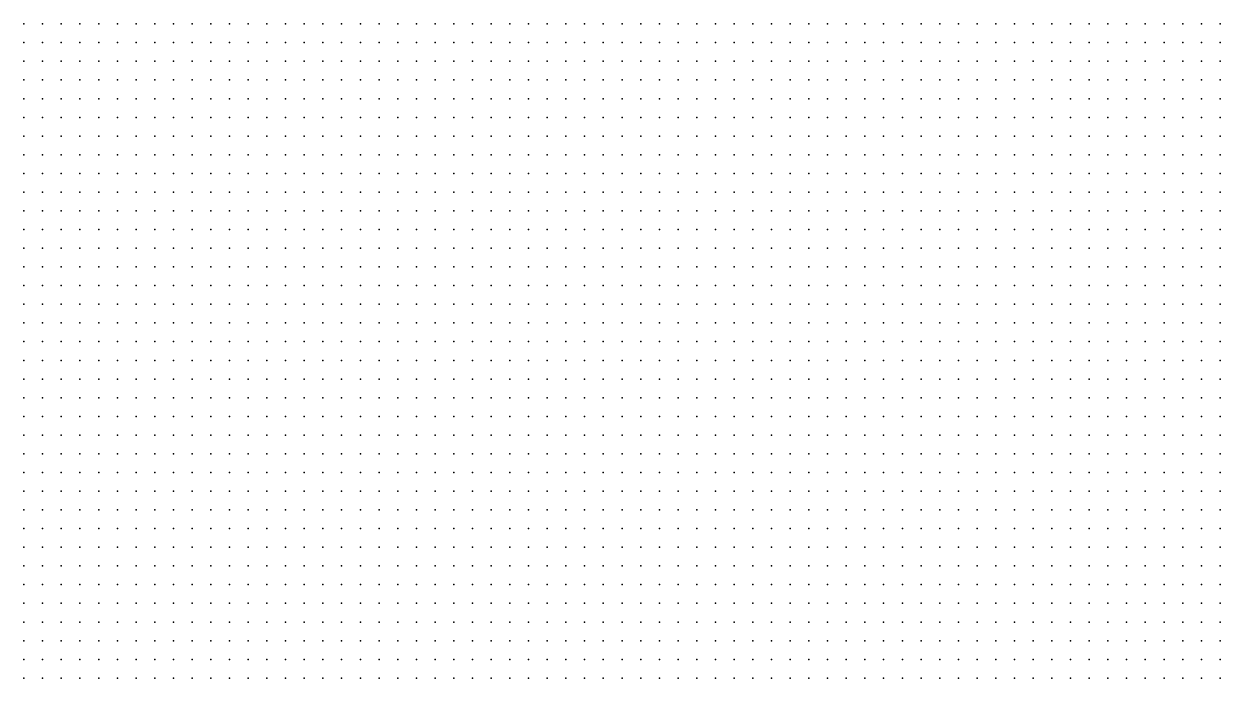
# Model space of a CAD drawing. Header units: metres. Extents: x 287878 to 288137, y 62805 to 63074.
# Drawn here: x 287878 to 287942, y 62840 to 62875 of the extents above; entities that cross this region are included whole.
import ezdxf

# ---------------------------------------------------------------- set-up
doc = ezdxf.new("R2010")
doc.units = ezdxf.units.M
doc.layers.add('SURVEY_INTERP', color=8, linetype='Continuous')

msp = doc.modelspace()

# ---------------------------------------------------------------- linework, layer by layer
at = {"layer": 'SURVEY_INTERP'}
for p in [(287878, 62875, 119.007), (287879, 62875, 119.001), (287880, 62875, 118.995), (287881, 62875, 118.989), (287882, 62875, 118.982), (287883, 62875, 118.976), (287884, 62875, 118.969), (287885, 62875, 118.962), (287886, 62875, 118.955), (287887, 62875, 118.948), (287888, 62875, 118.941), (287889, 62875, 118.933), (287890, 62875, 118.926), (287891, 62875, 118.918), (287892, 62875, 118.91), (287893, 62875, 118.902), (287894, 62875, 118.894), (287895, 62875, 118.886), (287896, 62875, 118.877), (287897, 62875, 118.869), (287898, 62875, 118.86), (287899, 62875, 118.851), (287900, 62875, 118.842), (287901, 62875, 118.832), (287902, 62875, 118.823), (287903, 62875, 118.813), (287904, 62875, 118.804), (287905, 62875, 118.794), (287906, 62875, 118.784), (287907, 62875, 118.774), (287908, 62875, 118.763), (287909, 62875, 118.753), (287910, 62875, 118.742), (287911, 62875, 118.731), (287912, 62875, 118.72), (287913, 62875, 118.709), (287914, 62875, 118.698), (287915, 62875, 118.686), (287916, 62875, 118.675), (287917, 62875, 118.663), (287918, 62875, 118.651), (287919, 62875, 118.639), (287920, 62875, 118.627), (287921, 62875, 118.614), (287922, 62875, 118.602), (287923, 62875, 118.589), (287924, 62875, 118.576), (287925, 62875, 118.563), (287926, 62875, 118.55), (287927, 62875, 118.537), (287928, 62875, 118.524), (287929, 62875, 118.51), (287930, 62875, 118.496), (287931, 62875, 118.483), (287932, 62875, 118.469), (287933, 62875, 118.455), (287934, 62875, 118.44), (287935, 62875, 118.426), (287936, 62875, 118.412), (287937, 62875, 118.397), (287938, 62875, 118.382), (287939, 62875, 118.368), (287940, 62875, 118.353), (287941, 62875, 118.338), (287942, 62875, 118.322), (287878, 62874, 118.988), (287879, 62874, 118.982), (287880, 62874, 118.976), (287881, 62874, 118.97), (287882, 62874, 118.963), (287883, 62874, 118.956), (287884, 62874, 118.95), (287885, 62874, 118.943), (287886, 62874, 118.936), (287887, 62874, 118.928), (287888, 62874, 118.921), (287889, 62874, 118.913), (287890, 62874, 118.906), (287891, 62874, 118.898), (287892, 62874, 118.89), (287893, 62874, 118.882), (287894, 62874, 118.874), (287895, 62874, 118.865), (287896, 62874, 118.857), (287897, 62874, 118.848), (287898, 62874, 118.839), (287899, 62874, 118.83), (287900, 62874, 118.821), (287901, 62874, 118.812), (287902, 62874, 118.802), (287903, 62874, 118.792), (287904, 62874, 118.783), (287905, 62874, 118.773), (287906, 62874, 118.763), (287907, 62874, 118.752), (287908, 62874, 118.742), (287909, 62874, 118.731), (287910, 62874, 118.721), (287911, 62874, 118.71), (287912, 62874, 118.699), (287913, 62874, 118.687), (287914, 62874, 118.676), (287915, 62874, 118.665), (287916, 62874, 118.653), (287917, 62874, 118.641), (287918, 62874, 118.629), (287919, 62874, 118.617), (287920, 62874, 118.605), (287921, 62874, 118.592), (287922, 62874, 118.58), (287923, 62874, 118.567), (287924, 62874, 118.554), (287925, 62874, 118.541), (287926, 62874, 118.528), (287927, 62874, 118.515), (287928, 62874, 118.501), (287929, 62874, 118.488), (287930, 62874, 118.474), (287931, 62874, 118.46), (287932, 62874, 118.446), (287933, 62874, 118.432), (287934, 62874, 118.418), (287935, 62874, 118.403), (287936, 62874, 118.389), (287937, 62874, 118.374), (287938, 62874, 118.359), (287939, 62874, 118.345), (287940, 62874, 118.33), (287941, 62874, 118.315), (287942, 62874, 118.299), (287878, 62873, 118.969), (287879, 62873, 118.963), (287880, 62873, 118.957), (287881, 62873, 118.95), (287882, 62873, 118.944), (287883, 62873, 118.937), (287884, 62873, 118.93), (287885, 62873, 118.923), (287886, 62873, 118.916), (287887, 62873, 118.909), (287888, 62873, 118.901), (287889, 62873, 118.894), (287890, 62873, 118.886), (287891, 62873, 118.878), (287892, 62873, 118.87), (287893, 62873, 118.862), (287894, 62873, 118.853), (287895, 62873, 118.845), (287896, 62873, 118.836), (287897, 62873, 118.827), (287898, 62873, 118.819), (287899, 62873, 118.809), (287900, 62873, 118.8), (287901, 62873, 118.791), (287902, 62873, 118.781), (287903, 62873, 118.772), (287904, 62873, 118.762), (287905, 62873, 118.752), (287906, 62873, 118.741), (287907, 62873, 118.731), (287908, 62873, 118.721), (287909, 62873, 118.71), (287910, 62873, 118.699), (287911, 62873, 118.688), (287912, 62873, 118.677), (287913, 62873, 118.666), (287914, 62873, 118.654), (287915, 62873, 118.643), (287916, 62873, 118.631), (287917, 62873, 118.619), (287918, 62873, 118.607), (287919, 62873, 118.595), (287920, 62873, 118.583), (287921, 62873, 118.57), (287922, 62873, 118.558), (287923, 62873, 118.545), (287924, 62873, 118.532), (287925, 62873, 118.519), (287926, 62873, 118.506), (287927, 62873, 118.492), (287928, 62873, 118.479), (287929, 62873, 118.465), (287930, 62873, 118.452), (287931, 62873, 118.438), (287932, 62873, 118.424), (287933, 62873, 118.409), (287934, 62873, 118.395), (287935, 62873, 118.381), (287936, 62873, 118.366), (287937, 62873, 118.352), (287938, 62873, 118.337), (287939, 62873, 118.322), (287940, 62873, 118.307), (287941, 62873, 118.292), (287942, 62873, 118.277), (287878, 62872, 118.951), (287879, 62872, 118.944), (287880, 62872, 118.938), (287881, 62872, 118.931), (287882, 62872, 118.925), (287883, 62872, 118.918), (287884, 62872, 118.911), (287885, 62872, 118.904), (287886, 62872, 118.897), (287887, 62872, 118.889), (287888, 62872, 118.882), (287889, 62872, 118.874), (287890, 62872, 118.866), (287891, 62872, 118.858), (287892, 62872, 118.85), (287893, 62872, 118.842), (287894, 62872, 118.833), (287895, 62872, 118.825), (287896, 62872, 118.816), (287897, 62872, 118.807), (287898, 62872, 118.798), (287899, 62872, 118.789), (287900, 62872, 118.78), (287901, 62872, 118.77), (287902, 62872, 118.761), (287903, 62872, 118.751), (287904, 62872, 118.741), (287905, 62872, 118.731), (287906, 62872, 118.721), (287907, 62872, 118.71), (287908, 62872, 118.7), (287909, 62872, 118.689), (287910, 62872, 118.678), (287911, 62872, 118.667), (287912, 62872, 118.656), (287913, 62872, 118.645), (287914, 62872, 118.633), (287915, 62872, 118.621), (287916, 62872, 118.61), (287917, 62872, 118.598), (287918, 62872, 118.586), (287919, 62872, 118.573), (287920, 62872, 118.561), (287921, 62872, 118.549), (287922, 62872, 118.536), (287923, 62872, 118.523), (287924, 62872, 118.51), (287925, 62872, 118.497), (287926, 62872, 118.484), (287927, 62872, 118.47), (287928, 62872, 118.457), (287929, 62872, 118.443), (287930, 62872, 118.429), (287931, 62872, 118.415), (287932, 62872, 118.401), (287933, 62872, 118.387), (287934, 62872, 118.373), (287935, 62872, 118.358), (287936, 62872, 118.344), (287937, 62872, 118.329), (287938, 62872, 118.314), (287939, 62872, 118.299), (287940, 62872, 118.284), (287941, 62872, 118.269), (287942, 62872, 118.254), (287878, 62871, 118.932), (287879, 62871, 118.926), (287880, 62871, 118.919), (287881, 62871, 118.913), (287882, 62871, 118.906), (287883, 62871, 118.899), (287884, 62871, 118.892), (287885, 62871, 118.885), (287886, 62871, 118.877), (287887, 62871, 118.87), (287888, 62871, 118.862), (287889, 62871, 118.855), (287890, 62871, 118.847), (287891, 62871, 118.839), (287892, 62871, 118.83), (287893, 62871, 118.822), (287894, 62871, 118.814), (287895, 62871, 118.805), (287896, 62871, 118.796), (287897, 62871, 118.787), (287898, 62871, 118.778), (287899, 62871, 118.769), (287900, 62871, 118.759), (287901, 62871, 118.75), (287902, 62871, 118.74), (287903, 62871, 118.73), (287904, 62871, 118.72), (287905, 62871, 118.71), (287906, 62871, 118.7), (287907, 62871, 118.689), (287908, 62871, 118.679), (287909, 62871, 118.668), (287910, 62871, 118.657), (287911, 62871, 118.646), (287912, 62871, 118.635), (287913, 62871, 118.623), (287914, 62871, 118.612), (287915, 62871, 118.6), (287916, 62871, 118.588), (287917, 62871, 118.576), (287918, 62871, 118.564), (287919, 62871, 118.552), (287920, 62871, 118.54), (287921, 62871, 118.527), (287922, 62871, 118.514), (287923, 62871, 118.501), (287924, 62871, 118.488), (287925, 62871, 118.475), (287926, 62871, 118.462), (287927, 62871, 118.449), (287928, 62871, 118.435), (287929, 62871, 118.421), (287930, 62871, 118.407), (287931, 62871, 118.394), (287932, 62871, 118.379), (287933, 62871, 118.365), (287934, 62871, 118.351), (287935, 62871, 118.336), (287936, 62871, 118.322), (287937, 62871, 118.307), (287938, 62871, 118.292), (287939, 62871, 118.277), (287940, 62871, 118.262), (287941, 62871, 118.247), (287942, 62871, 118.232), (287878, 62870, 118.914), (287879, 62870, 118.907), (287880, 62870, 118.901), (287881, 62870, 118.894), (287882, 62870, 118.887), (287883, 62870, 118.88), (287884, 62870, 118.873), (287885, 62870, 118.866), (287886, 62870, 118.858), (287887, 62870, 118.851), (287888, 62870, 118.843), (287889, 62870, 118.835), (287890, 62870, 118.827), (287891, 62870, 118.819), (287892, 62870, 118.811), (287893, 62870, 118.802), (287894, 62870, 118.794), (287895, 62870, 118.785), (287896, 62870, 118.776), (287897, 62870, 118.767), (287898, 62870, 118.758), (287899, 62870, 118.749), (287900, 62870, 118.739), (287901, 62870, 118.73), (287902, 62870, 118.72), (287903, 62870, 118.71), (287904, 62870, 118.7), (287905, 62870, 118.69), (287906, 62870, 118.679), (287907, 62870, 118.669), (287908, 62870, 118.658), (287909, 62870, 118.647), (287910, 62870, 118.636), (287911, 62870, 118.625), (287912, 62870, 118.614), (287913, 62870, 118.603), (287914, 62870, 118.591), (287915, 62870, 118.579), (287916, 62870, 118.567), (287917, 62870, 118.555), (287918, 62870, 118.543), (287919, 62870, 118.531), (287920, 62870, 118.518), (287921, 62870, 118.506), (287922, 62870, 118.493), (287923, 62870, 118.48), (287924, 62870, 118.467), (287925, 62870, 118.454), (287926, 62870, 118.441), (287927, 62870, 118.427), (287928, 62870, 118.413), (287929, 62870, 118.4), (287930, 62870, 118.386), (287931, 62870, 118.372), (287932, 62870, 118.358), (287933, 62870, 118.343), (287934, 62870, 118.329), (287935, 62870, 118.314), (287936, 62870, 118.3), (287937, 62870, 118.285), (287938, 62870, 118.27), (287939, 62870, 118.255), (287940, 62870, 118.24), (287941, 62870, 118.225), (287942, 62870, 118.209), (287878, 62869, 118.896), (287879, 62869, 118.889), (287880, 62869, 118.882), (287881, 62869, 118.876), (287882, 62869, 118.869), (287883, 62869, 118.862), (287884, 62869, 118.854), (287885, 62869, 118.847), (287886, 62869, 118.839), (287887, 62869, 118.832), (287888, 62869, 118.824), (287889, 62869, 118.816), (287890, 62869, 118.808), (287891, 62869, 118.8), (287892, 62869, 118.792), (287893, 62869, 118.783), (287894, 62869, 118.774), (287895, 62869, 118.766), (287896, 62869, 118.757), (287897, 62869, 118.748), (287898, 62869, 118.738), (287899, 62869, 118.729), (287900, 62869, 118.719), (287901, 62869, 118.71), (287902, 62869, 118.7), (287903, 62869, 118.69), (287904, 62869, 118.68), (287905, 62869, 118.67), (287906, 62869, 118.659), (287907, 62869, 118.649), (287908, 62869, 118.638), (287909, 62869, 118.627), (287910, 62869, 118.616), (287911, 62869, 118.605), (287912, 62869, 118.593), (287913, 62869, 118.582), (287914, 62869, 118.57), (287915, 62869, 118.559), (287916, 62869, 118.547), (287917, 62869, 118.535), (287918, 62869, 118.522), (287919, 62869, 118.51), (287920, 62869, 118.497), (287921, 62869, 118.485), (287922, 62869, 118.472), (287923, 62869, 118.459), (287924, 62869, 118.446), (287925, 62869, 118.433), (287926, 62869, 118.419), (287927, 62869, 118.406), (287928, 62869, 118.392), (287929, 62869, 118.378), (287930, 62869, 118.364), (287931, 62869, 118.35), (287932, 62869, 118.336), (287933, 62869, 118.322), (287934, 62869, 118.307), (287935, 62869, 118.293), (287936, 62869, 118.278), (287937, 62869, 118.263), (287938, 62869, 118.248), (287939, 62869, 118.233), (287940, 62869, 118.218), (287941, 62869, 118.203), (287942, 62869, 118.188), (287878, 62868, 118.878), (287879, 62868, 118.871), (287880, 62868, 118.864), (287881, 62868, 118.857), (287882, 62868, 118.85), (287883, 62868, 118.843), (287884, 62868, 118.836), (287885, 62868, 118.828), (287886, 62868, 118.821), (287887, 62868, 118.813), (287888, 62868, 118.805), (287889, 62868, 118.797), (287890, 62868, 118.789), (287891, 62868, 118.781), (287892, 62868, 118.772), (287893, 62868, 118.764), (287894, 62868, 118.755), (287895, 62868, 118.746), (287896, 62868, 118.737), (287897, 62868, 118.728), (287898, 62868, 118.719), (287899, 62868, 118.709), (287900, 62868, 118.7), (287901, 62868, 118.69), (287902, 62868, 118.68), (287903, 62868, 118.67), (287904, 62868, 118.66), (287905, 62868, 118.65), (287906, 62868, 118.639), (287907, 62868, 118.628), (287908, 62868, 118.618), (287909, 62868, 118.607), (287910, 62868, 118.596), (287911, 62868, 118.584), (287912, 62868, 118.573), (287913, 62868, 118.561), (287914, 62868, 118.55), (287915, 62868, 118.538), (287916, 62868, 118.526), (287917, 62868, 118.514), (287918, 62868, 118.502), (287919, 62868, 118.489), (287920, 62868, 118.477), (287921, 62868, 118.464), (287922, 62868, 118.451), (287923, 62868, 118.438), (287924, 62868, 118.425), (287925, 62868, 118.412), (287926, 62868, 118.398), (287927, 62868, 118.385), (287928, 62868, 118.371), (287929, 62868, 118.357), (287930, 62868, 118.343), (287931, 62868, 118.329), (287932, 62868, 118.315), (287933, 62868, 118.3), (287934, 62868, 118.286), (287935, 62868, 118.271), (287936, 62868, 118.257), (287937, 62868, 118.242), (287938, 62868, 118.227), (287939, 62868, 118.212), (287940, 62868, 118.197), (287941, 62868, 118.181), (287942, 62868, 118.166), (287878, 62867, 118.86), (287879, 62867, 118.853), (287880, 62867, 118.846), (287881, 62867, 118.839), (287882, 62867, 118.832), (287883, 62867, 118.825), (287884, 62867, 118.817), (287885, 62867, 118.81), (287886, 62867, 118.802), (287887, 62867, 118.794), (287888, 62867, 118.787), (287889, 62867, 118.778), (287890, 62867, 118.77), (287891, 62867, 118.762), (287892, 62867, 118.753), (287893, 62867, 118.745), (287894, 62867, 118.736), (287895, 62867, 118.727), (287896, 62867, 118.718), (287897, 62867, 118.709), (287898, 62867, 118.699), (287899, 62867, 118.69), (287900, 62867, 118.68), (287901, 62867, 118.67), (287902, 62867, 118.66), (287903, 62867, 118.65), (287904, 62867, 118.64), (287905, 62867, 118.63), (287906, 62867, 118.619), (287907, 62867, 118.609), (287908, 62867, 118.598), (287909, 62867, 118.587), (287910, 62867, 118.576), (287911, 62867, 118.564), (287912, 62867, 118.553), (287913, 62867, 118.541), (287914, 62867, 118.529), (287915, 62867, 118.518), (287916, 62867, 118.506), (287917, 62867, 118.493), (287918, 62867, 118.481), (287919, 62867, 118.469), (287920, 62867, 118.456), (287921, 62867, 118.443), (287922, 62867, 118.43), (287923, 62867, 118.417), (287924, 62867, 118.404), (287925, 62867, 118.391), (287926, 62867, 118.377), (287927, 62867, 118.364), (287928, 62867, 118.35), (287929, 62867, 118.336), (287930, 62867, 118.322), (287931, 62867, 118.308), (287932, 62867, 118.294), (287933, 62867, 118.279), (287934, 62867, 118.265), (287935, 62867, 118.25), (287936, 62867, 118.235), (287937, 62867, 118.22), (287938, 62867, 118.205), (287939, 62867, 118.19), (287940, 62867, 118.175), (287941, 62867, 118.16), (287942, 62867, 118.144), (287878, 62866, 118.842), (287879, 62866, 118.835), (287880, 62866, 118.828), (287881, 62866, 118.821), (287882, 62866, 118.814), (287883, 62866, 118.807), (287884, 62866, 118.799), (287885, 62866, 118.792), (287886, 62866, 118.784), (287887, 62866, 118.776), (287888, 62866, 118.768), (287889, 62866, 118.76), (287890, 62866, 118.752), (287891, 62866, 118.743), (287892, 62866, 118.735), (287893, 62866, 118.726), (287894, 62866, 118.717), (287895, 62866, 118.708), (287896, 62866, 118.699), (287897, 62866, 118.69), (287898, 62866, 118.68), (287899, 62866, 118.671), (287900, 62866, 118.661), (287901, 62866, 118.651), (287902, 62866, 118.641), (287903, 62866, 118.631), (287904, 62866, 118.621), (287905, 62866, 118.61), (287906, 62866, 118.6), (287907, 62866, 118.589), (287908, 62866, 118.578), (287909, 62866, 118.567), (287910, 62866, 118.556), (287911, 62866, 118.544), (287912, 62866, 118.533), (287913, 62866, 118.521), (287914, 62866, 118.509), (287915, 62866, 118.497), (287916, 62866, 118.485), (287917, 62866, 118.473), (287918, 62866, 118.461), (287919, 62866, 118.448), (287920, 62866, 118.436), (287921, 62866, 118.423), (287922, 62866, 118.41), (287923, 62866, 118.397), (287924, 62866, 118.384), (287925, 62866, 118.37), (287926, 62866, 118.357), (287927, 62866, 118.343), (287928, 62866, 118.329), (287929, 62866, 118.315), (287930, 62866, 118.301), (287931, 62866, 118.287), (287932, 62866, 118.273), (287933, 62866, 118.258), (287934, 62866, 118.244), (287935, 62866, 118.229), (287936, 62866, 118.214), (287937, 62866, 118.199), (287938, 62866, 118.184), (287939, 62866, 118.169), (287940, 62866, 118.154), (287941, 62866, 118.139), (287942, 62866, 118.123), (287878, 62865, 118.824), (287879, 62865, 118.817), (287880, 62865, 118.81), (287881, 62865, 118.803), (287882, 62865, 118.796), (287883, 62865, 118.789), (287884, 62865, 118.781), (287885, 62865, 118.773), (287886, 62865, 118.766), (287887, 62865, 118.758), (287888, 62865, 118.75), (287889, 62865, 118.741), (287890, 62865, 118.733), (287891, 62865, 118.725), (287892, 62865, 118.716), (287893, 62865, 118.707), (287894, 62865, 118.698), (287895, 62865, 118.689), (287896, 62865, 118.68), (287897, 62865, 118.671), (287898, 62865, 118.661), (287899, 62865, 118.652), (287900, 62865, 118.642), (287901, 62865, 118.632), (287902, 62865, 118.622), (287903, 62865, 118.612), (287904, 62865, 118.601), (287905, 62865, 118.591), (287906, 62865, 118.58), (287907, 62865, 118.569), (287908, 62865, 118.558), (287909, 62865, 118.547), (287910, 62865, 118.536), (287911, 62865, 118.525), (287912, 62865, 118.513), (287913, 62865, 118.501), (287914, 62865, 118.49), (287915, 62865, 118.478), (287916, 62865, 118.465), (287917, 62865, 118.453), (287918, 62865, 118.441), (287919, 62865, 118.428), (287920, 62865, 118.415), (287921, 62865, 118.403), (287922, 62865, 118.39), (287923, 62865, 118.376), (287924, 62865, 118.363), (287925, 62865, 118.35), (287926, 62865, 118.336), (287927, 62865, 118.323), (287928, 62865, 118.309), (287929, 62865, 118.295), (287930, 62865, 118.281), (287931, 62865, 118.266), (287932, 62865, 118.252), (287933, 62865, 118.238), (287934, 62865, 118.223), (287935, 62865, 118.208), (287936, 62865, 118.193), (287937, 62865, 118.178), (287938, 62865, 118.163), (287939, 62865, 118.148), (287940, 62865, 118.133), (287941, 62865, 118.117), (287942, 62865, 118.102), (287878, 62864, 118.807), (287879, 62864, 118.8), (287880, 62864, 118.793), (287881, 62864, 118.786), (287882, 62864, 118.778), (287883, 62864, 118.771), (287884, 62864, 118.763), (287885, 62864, 118.756), (287886, 62864, 118.748), (287887, 62864, 118.74), (287888, 62864, 118.732), (287889, 62864, 118.723), (287890, 62864, 118.715), (287891, 62864, 118.706), (287892, 62864, 118.698), (287893, 62864, 118.689), (287894, 62864, 118.68), (287895, 62864, 118.671), (287896, 62864, 118.661), (287897, 62864, 118.652), (287898, 62864, 118.642), (287899, 62864, 118.633), (287900, 62864, 118.623), (287901, 62864, 118.613), (287902, 62864, 118.603), (287903, 62864, 118.593), (287904, 62864, 118.582), (287905, 62864, 118.572), (287906, 62864, 118.561), (287907, 62864, 118.55), (287908, 62864, 118.539), (287909, 62864, 118.528), (287910, 62864, 118.516), (287911, 62864, 118.505), (287912, 62864, 118.493), (287913, 62864, 118.482), (287914, 62864, 118.47), (287915, 62864, 118.458), (287916, 62864, 118.446), (287917, 62864, 118.433), (287918, 62864, 118.421), (287919, 62864, 118.408), (287920, 62864, 118.395), (287921, 62864, 118.383), (287922, 62864, 118.37), (287923, 62864, 118.356), (287924, 62864, 118.343), (287925, 62864, 118.33), (287926, 62864, 118.316), (287927, 62864, 118.302), (287928, 62864, 118.288), (287929, 62864, 118.274), (287930, 62864, 118.26), (287931, 62864, 118.246), (287932, 62864, 118.232), (287933, 62864, 118.217), (287934, 62864, 118.202), (287935, 62864, 118.188), (287936, 62864, 118.173), (287937, 62864, 118.158), (287938, 62864, 118.143), (287939, 62864, 118.127), (287940, 62864, 118.112), (287941, 62864, 118.097), (287942, 62864, 118.081), (287878, 62863, 118.79), (287879, 62863, 118.783), (287880, 62863, 118.775), (287881, 62863, 118.768), (287882, 62863, 118.761), (287883, 62863, 118.753), (287884, 62863, 118.746), (287885, 62863, 118.738), (287886, 62863, 118.73), (287887, 62863, 118.722), (287888, 62863, 118.714), (287889, 62863, 118.705), (287890, 62863, 118.697), (287891, 62863, 118.688), (287892, 62863, 118.679), (287893, 62863, 118.67), (287894, 62863, 118.661), (287895, 62863, 118.652), (287896, 62863, 118.643), (287897, 62863, 118.633), (287898, 62863, 118.624), (287899, 62863, 118.614), (287900, 62863, 118.604), (287901, 62863, 118.594), (287902, 62863, 118.584), (287903, 62863, 118.574), (287904, 62863, 118.563), (287905, 62863, 118.553), (287906, 62863, 118.542), (287907, 62863, 118.531), (287908, 62863, 118.52), (287909, 62863, 118.509), (287910, 62863, 118.497), (287911, 62863, 118.486), (287912, 62863, 118.474), (287913, 62863, 118.462), (287914, 62863, 118.45), (287915, 62863, 118.438), (287916, 62863, 118.426), (287917, 62863, 118.414), (287918, 62863, 118.401), (287919, 62863, 118.389), (287920, 62863, 118.376), (287921, 62863, 118.363), (287922, 62863, 118.35), (287923, 62863, 118.336), (287924, 62863, 118.323), (287925, 62863, 118.31), (287926, 62863, 118.296), (287927, 62863, 118.282), (287928, 62863, 118.268), (287929, 62863, 118.254), (287930, 62863, 118.24), (287931, 62863, 118.226), (287932, 62863, 118.211), (287933, 62863, 118.197), (287934, 62863, 118.182), (287935, 62863, 118.167), (287936, 62863, 118.152), (287937, 62863, 118.137), (287938, 62863, 118.122), (287939, 62863, 118.107), (287940, 62863, 118.092), (287941, 62863, 118.076), (287942, 62863, 118.06), (287878, 62862, 118.772), (287879, 62862, 118.765), (287880, 62862, 118.758), (287881, 62862, 118.751), (287882, 62862, 118.743), (287883, 62862, 118.736), (287884, 62862, 118.728), (287885, 62862, 118.72), (287886, 62862, 118.712), (287887, 62862, 118.704), (287888, 62862, 118.696), (287889, 62862, 118.687), (287890, 62862, 118.679), (287891, 62862, 118.67), (287892, 62862, 118.661), (287893, 62862, 118.652), (287894, 62862, 118.643), (287895, 62862, 118.634), (287896, 62862, 118.625), (287897, 62862, 118.615), (287898, 62862, 118.605), (287899, 62862, 118.596), (287900, 62862, 118.586), (287901, 62862, 118.576), (287902, 62862, 118.565), (287903, 62862, 118.555), (287904, 62862, 118.544), (287905, 62862, 118.534), (287906, 62862, 118.523), (287907, 62862, 118.512), (287908, 62862, 118.501), (287909, 62862, 118.49), (287910, 62862, 118.478), (287911, 62862, 118.467), (287912, 62862, 118.455), (287913, 62862, 118.443), (287914, 62862, 118.431), (287915, 62862, 118.419), (287916, 62862, 118.407), (287917, 62862, 118.394), (287918, 62862, 118.382), (287919, 62862, 118.369), (287920, 62862, 118.356), (287921, 62862, 118.343), (287922, 62862, 118.33), (287923, 62862, 118.317), (287924, 62862, 118.303), (287925, 62862, 118.29), (287926, 62862, 118.276), (287927, 62862, 118.262), (287928, 62862, 118.248), (287929, 62862, 118.234), (287930, 62862, 118.22), (287931, 62862, 118.206), (287932, 62862, 118.191), (287933, 62862, 118.177), (287934, 62862, 118.162), (287935, 62862, 118.147), (287936, 62862, 118.132), (287937, 62862, 118.117), (287938, 62862, 118.102), (287939, 62862, 118.087), (287940, 62862, 118.071), (287941, 62862, 118.056), (287942, 62862, 118.04), (287878, 62861, 118.755), (287879, 62861, 118.748), (287880, 62861, 118.741), (287881, 62861, 118.734), (287882, 62861, 118.726), (287883, 62861, 118.718), (287884, 62861, 118.711), (287885, 62861, 118.703), (287886, 62861, 118.695), (287887, 62861, 118.686), (287888, 62861, 118.678), (287889, 62861, 118.67), (287890, 62861, 118.661), (287891, 62861, 118.652), (287892, 62861, 118.643), (287893, 62861, 118.634), (287894, 62861, 118.625), (287895, 62861, 118.616), (287896, 62861, 118.606), (287897, 62861, 118.597), (287898, 62861, 118.587), (287899, 62861, 118.577), (287900, 62861, 118.567), (287901, 62861, 118.557), (287902, 62861, 118.547), (287903, 62861, 118.536), (287904, 62861, 118.526), (287905, 62861, 118.515), (287906, 62861, 118.504), (287907, 62861, 118.493), (287908, 62861, 118.482), (287909, 62861, 118.471), (287910, 62861, 118.459), (287911, 62861, 118.448), (287912, 62861, 118.436), (287913, 62861, 118.424), (287914, 62861, 118.412), (287915, 62861, 118.4), (287916, 62861, 118.388), (287917, 62861, 118.375), (287918, 62861, 118.362), (287919, 62861, 118.35), (287920, 62861, 118.337), (287921, 62861, 118.324), (287922, 62861, 118.311), (287923, 62861, 118.297), (287924, 62861, 118.284), (287925, 62861, 118.27), (287926, 62861, 118.257), (287927, 62861, 118.243), (287928, 62861, 118.229), (287929, 62861, 118.215), (287930, 62861, 118.2), (287931, 62861, 118.186), (287932, 62861, 118.172), (287933, 62861, 118.157), (287934, 62861, 118.142), (287935, 62861, 118.127), (287936, 62861, 118.112), (287937, 62861, 118.097), (287938, 62861, 118.082), (287939, 62861, 118.067), (287940, 62861, 118.051), (287941, 62861, 118.035), (287942, 62861, 118.02), (287878, 62860, 118.739), (287879, 62860, 118.731), (287880, 62860, 118.724), (287881, 62860, 118.717), (287882, 62860, 118.709), (287883, 62860, 118.701), (287884, 62860, 118.693), (287885, 62860, 118.685), (287886, 62860, 118.677), (287887, 62860, 118.669), (287888, 62860, 118.661), (287889, 62860, 118.652), (287890, 62860, 118.643), (287891, 62860, 118.635), (287892, 62860, 118.626), (287893, 62860, 118.617), (287894, 62860, 118.607), (287895, 62860, 118.598), (287896, 62860, 118.588), (287897, 62860, 118.579), (287898, 62860, 118.569), (287899, 62860, 118.559), (287900, 62860, 118.549), (287901, 62860, 118.539), (287902, 62860, 118.529), (287903, 62860, 118.518), (287904, 62860, 118.507), (287905, 62860, 118.497), (287906, 62860, 118.486), (287907, 62860, 118.475), (287908, 62860, 118.463), (287909, 62860, 118.452), (287910, 62860, 118.441), (287911, 62860, 118.429), (287912, 62860, 118.417), (287913, 62860, 118.405), (287914, 62860, 118.393), (287915, 62860, 118.381), (287916, 62860, 118.369), (287917, 62860, 118.356), (287918, 62860, 118.343), (287919, 62860, 118.331), (287920, 62860, 118.318), (287921, 62860, 118.305), (287922, 62860, 118.291), (287923, 62860, 118.278), (287924, 62860, 118.265), (287925, 62860, 118.251), (287926, 62860, 118.237), (287927, 62860, 118.223), (287928, 62860, 118.209), (287929, 62860, 118.195), (287930, 62860, 118.181), (287931, 62860, 118.166), (287932, 62860, 118.152), (287933, 62860, 118.137), (287934, 62860, 118.122), (287935, 62860, 118.108), (287936, 62860, 118.092), (287937, 62860, 118.077), (287938, 62860, 118.062), (287939, 62860, 118.047), (287940, 62860, 118.031), (287941, 62860, 118.015), (287942, 62860, 118), (287878, 62859, 118.722), (287879, 62859, 118.715), (287880, 62859, 118.707), (287881, 62859, 118.7), (287882, 62859, 118.692), (287883, 62859, 118.684), (287884, 62859, 118.676), (287885, 62859, 118.668), (287886, 62859, 118.66), (287887, 62859, 118.652), (287888, 62859, 118.643), (287889, 62859, 118.635), (287890, 62859, 118.626), (287891, 62859, 118.617), (287892, 62859, 118.608), (287893, 62859, 118.599), (287894, 62859, 118.59), (287895, 62859, 118.58), (287896, 62859, 118.571), (287897, 62859, 118.561), (287898, 62859, 118.551), (287899, 62859, 118.541), (287900, 62859, 118.531), (287901, 62859, 118.521), (287902, 62859, 118.51), (287903, 62859, 118.5), (287904, 62859, 118.489), (287905, 62859, 118.478), (287906, 62859, 118.467), (287907, 62859, 118.456), (287908, 62859, 118.445), (287909, 62859, 118.434), (287910, 62859, 118.422), (287911, 62859, 118.41), (287912, 62859, 118.399), (287913, 62859, 118.387), (287914, 62859, 118.374), (287915, 62859, 118.362), (287916, 62859, 118.35), (287917, 62859, 118.337), (287918, 62859, 118.325), (287919, 62859, 118.312), (287920, 62859, 118.299), (287921, 62859, 118.286), (287922, 62859, 118.272), (287923, 62859, 118.259), (287924, 62859, 118.246), (287925, 62859, 118.232), (287926, 62859, 118.218), (287927, 62859, 118.204), (287928, 62859, 118.19), (287929, 62859, 118.176), (287930, 62859, 118.162), (287931, 62859, 118.147), (287932, 62859, 118.133), (287933, 62859, 118.118), (287934, 62859, 118.103), (287935, 62859, 118.088), (287936, 62859, 118.073), (287937, 62859, 118.058), (287938, 62859, 118.042), (287939, 62859, 118.027), (287940, 62859, 118.011), (287941, 62859, 117.996), (287942, 62859, 117.98), (287878, 62858, 118.705), (287879, 62858, 118.698), (287880, 62858, 118.691), (287881, 62858, 118.683), (287882, 62858, 118.675), (287883, 62858, 118.667), (287884, 62858, 118.659), (287885, 62858, 118.651), (287886, 62858, 118.643), (287887, 62858, 118.635), (287888, 62858, 118.626), (287889, 62858, 118.617), (287890, 62858, 118.609), (287891, 62858, 118.6), (287892, 62858, 118.591), (287893, 62858, 118.582), (287894, 62858, 118.572), (287895, 62858, 118.563), (287896, 62858, 118.553), (287897, 62858, 118.543), (287898, 62858, 118.533), (287899, 62858, 118.523), (287900, 62858, 118.513), (287901, 62858, 118.503), (287902, 62858, 118.492), (287903, 62858, 118.482), (287904, 62858, 118.471), (287905, 62858, 118.46), (287906, 62858, 118.449), (287907, 62858, 118.438), (287908, 62858, 118.427), (287909, 62858, 118.415), (287910, 62858, 118.404), (287911, 62858, 118.392), (287912, 62858, 118.38), (287913, 62858, 118.368), (287914, 62858, 118.356), (287915, 62858, 118.344), (287916, 62858, 118.331), (287917, 62858, 118.319), (287918, 62858, 118.306), (287919, 62858, 118.293), (287920, 62858, 118.28), (287921, 62858, 118.267), (287922, 62858, 118.254), (287923, 62858, 118.24), (287924, 62858, 118.227), (287925, 62858, 118.213), (287926, 62858, 118.199), (287927, 62858, 118.185), (287928, 62858, 118.171), (287929, 62858, 118.157), (287930, 62858, 118.142), (287931, 62858, 118.128), (287932, 62858, 118.113), (287933, 62858, 118.099), (287934, 62858, 118.084), (287935, 62858, 118.069), (287936, 62858, 118.054), (287937, 62858, 118.038), (287938, 62858, 118.023), (287939, 62858, 118.007), (287940, 62858, 117.992), (287941, 62858, 117.976), (287942, 62858, 117.96), (287878, 62857, 118.689), (287879, 62857, 118.682), (287880, 62857, 118.674), (287881, 62857, 118.666), (287882, 62857, 118.659), (287883, 62857, 118.651), (287884, 62857, 118.643), (287885, 62857, 118.635), (287886, 62857, 118.626), (287887, 62857, 118.618), (287888, 62857, 118.609), (287889, 62857, 118.6), (287890, 62857, 118.592), (287891, 62857, 118.583), (287892, 62857, 118.573), (287893, 62857, 118.564), (287894, 62857, 118.555), (287895, 62857, 118.545), (287896, 62857, 118.536), (287897, 62857, 118.526), (287898, 62857, 118.516), (287899, 62857, 118.506), (287900, 62857, 118.496), (287901, 62857, 118.485), (287902, 62857, 118.475), (287903, 62857, 118.464), (287904, 62857, 118.453), (287905, 62857, 118.442), (287906, 62857, 118.431), (287907, 62857, 118.42), (287908, 62857, 118.409), (287909, 62857, 118.397), (287910, 62857, 118.386), (287911, 62857, 118.374), (287912, 62857, 118.362), (287913, 62857, 118.35), (287914, 62857, 118.338), (287915, 62857, 118.325), (287916, 62857, 118.313), (287917, 62857, 118.3), (287918, 62857, 118.287), (287919, 62857, 118.275), (287920, 62857, 118.262), (287921, 62857, 118.248), (287922, 62857, 118.235), (287923, 62857, 118.222), (287924, 62857, 118.208), (287925, 62857, 118.194), (287926, 62857, 118.18), (287927, 62857, 118.166), (287928, 62857, 118.152), (287929, 62857, 118.138), (287930, 62857, 118.124), (287931, 62857, 118.109), (287932, 62857, 118.094), (287933, 62857, 118.08), (287934, 62857, 118.065), (287935, 62857, 118.05), (287936, 62857, 118.034), (287937, 62857, 118.019), (287938, 62857, 118.004), (287939, 62857, 117.988), (287940, 62857, 117.973), (287941, 62857, 117.957), (287942, 62857, 117.941), (287878, 62856, 118.673), (287879, 62856, 118.665), (287880, 62856, 118.658), (287881, 62856, 118.65), (287882, 62856, 118.642), (287883, 62856, 118.634), (287884, 62856, 118.626), (287885, 62856, 118.618), (287886, 62856, 118.609), (287887, 62856, 118.601), (287888, 62856, 118.592), (287889, 62856, 118.584), (287890, 62856, 118.575), (287891, 62856, 118.566), (287892, 62856, 118.556), (287893, 62856, 118.547), (287894, 62856, 118.538), (287895, 62856, 118.528), (287896, 62856, 118.518), (287897, 62856, 118.509), (287898, 62856, 118.499), (287899, 62856, 118.488), (287900, 62856, 118.478), (287901, 62856, 118.468), (287902, 62856, 118.457), (287903, 62856, 118.447), (287904, 62856, 118.436), (287905, 62856, 118.425), (287906, 62856, 118.414), (287907, 62856, 118.402), (287908, 62856, 118.391), (287909, 62856, 118.379), (287910, 62856, 118.368), (287911, 62856, 118.356), (287912, 62856, 118.344), (287913, 62856, 118.332), (287914, 62856, 118.32), (287915, 62856, 118.307), (287916, 62856, 118.295), (287917, 62856, 118.282), (287918, 62856, 118.269), (287919, 62856, 118.256), (287920, 62856, 118.243), (287921, 62856, 118.23), (287922, 62856, 118.217), (287923, 62856, 118.203), (287924, 62856, 118.189), (287925, 62856, 118.176), (287926, 62856, 118.162), (287927, 62856, 118.148), (287928, 62856, 118.134), (287929, 62856, 118.119), (287930, 62856, 118.105), (287931, 62856, 118.09), (287932, 62856, 118.076), (287933, 62856, 118.061), (287934, 62856, 118.046), (287935, 62856, 118.031), (287936, 62856, 118.015), (287937, 62856, 118), (287938, 62856, 117.985), (287939, 62856, 117.969), (287940, 62856, 117.953), (287941, 62856, 117.938), (287942, 62856, 117.922), (287878, 62855, 118.657), (287879, 62855, 118.649), (287880, 62855, 118.642), (287881, 62855, 118.634), (287882, 62855, 118.626), (287883, 62855, 118.618), (287884, 62855, 118.61), (287885, 62855, 118.601), (287886, 62855, 118.593), (287887, 62855, 118.584), (287888, 62855, 118.576), (287889, 62855, 118.567), (287890, 62855, 118.558), (287891, 62855, 118.549), (287892, 62855, 118.54), (287893, 62855, 118.53), (287894, 62855, 118.521), (287895, 62855, 118.511), (287896, 62855, 118.501), (287897, 62855, 118.491), (287898, 62855, 118.481), (287899, 62855, 118.471), (287900, 62855, 118.461), (287901, 62855, 118.45), (287902, 62855, 118.44), (287903, 62855, 118.429), (287904, 62855, 118.418), (287905, 62855, 118.407), (287906, 62855, 118.396), (287907, 62855, 118.385), (287908, 62855, 118.373), (287909, 62855, 118.362), (287910, 62855, 118.35), (287911, 62855, 118.338), (287912, 62855, 118.326), (287913, 62855, 118.314), (287914, 62855, 118.302), (287915, 62855, 118.289), (287916, 62855, 118.277), (287917, 62855, 118.264), (287918, 62855, 118.251), (287919, 62855, 118.238), (287920, 62855, 118.225), (287921, 62855, 118.212), (287922, 62855, 118.198), (287923, 62855, 118.185), (287924, 62855, 118.171), (287925, 62855, 118.157), (287926, 62855, 118.143), (287927, 62855, 118.129), (287928, 62855, 118.115), (287929, 62855, 118.101), (287930, 62855, 118.086), (287931, 62855, 118.072), (287932, 62855, 118.057), (287933, 62855, 118.042), (287934, 62855, 118.027), (287935, 62855, 118.012), (287936, 62855, 117.997), (287937, 62855, 117.981), (287938, 62855, 117.966), (287939, 62855, 117.95), (287940, 62855, 117.935), (287941, 62855, 117.919), (287942, 62855, 117.903), (287878, 62854, 118.641), (287879, 62854, 118.633), (287880, 62854, 118.626), (287881, 62854, 118.618), (287882, 62854, 118.61), (287883, 62854, 118.602), (287884, 62854, 118.593), (287885, 62854, 118.585), (287886, 62854, 118.577), (287887, 62854, 118.568), (287888, 62854, 118.559), (287889, 62854, 118.55), (287890, 62854, 118.541), (287891, 62854, 118.532), (287892, 62854, 118.523), (287893, 62854, 118.513), (287894, 62854, 118.504), (287895, 62854, 118.494), (287896, 62854, 118.484), (287897, 62854, 118.474), (287898, 62854, 118.464), (287899, 62854, 118.454), (287900, 62854, 118.444), (287901, 62854, 118.433), (287902, 62854, 118.423), (287903, 62854, 118.412), (287904, 62854, 118.401), (287905, 62854, 118.39), (287906, 62854, 118.379), (287907, 62854, 118.367), (287908, 62854, 118.356), (287909, 62854, 118.344), (287910, 62854, 118.332), (287911, 62854, 118.321), (287912, 62854, 118.309), (287913, 62854, 118.296), (287914, 62854, 118.284), (287915, 62854, 118.272), (287916, 62854, 118.259), (287917, 62854, 118.246), (287918, 62854, 118.233), (287919, 62854, 118.22), (287920, 62854, 118.207), (287921, 62854, 118.194), (287922, 62854, 118.18), (287923, 62854, 118.167), (287924, 62854, 118.153), (287925, 62854, 118.139), (287926, 62854, 118.125), (287927, 62854, 118.111), (287928, 62854, 118.097), (287929, 62854, 118.083), (287930, 62854, 118.068), (287931, 62854, 118.053), (287932, 62854, 118.039), (287933, 62854, 118.024), (287934, 62854, 118.009), (287935, 62854, 117.994), (287936, 62854, 117.978), (287937, 62854, 117.963), (287938, 62854, 117.947), (287939, 62854, 117.932), (287940, 62854, 117.916), (287941, 62854, 117.9), (287942, 62854, 117.884), (287878, 62853, 118.625), (287879, 62853, 118.618), (287880, 62853, 118.61), (287881, 62853, 118.602), (287882, 62853, 118.594), (287883, 62853, 118.586), (287884, 62853, 118.577), (287885, 62853, 118.569), (287886, 62853, 118.56), (287887, 62853, 118.552), (287888, 62853, 118.543), (287889, 62853, 118.534), (287890, 62853, 118.525), (287891, 62853, 118.516), (287892, 62853, 118.506), (287893, 62853, 118.497), (287894, 62853, 118.487), (287895, 62853, 118.478), (287896, 62853, 118.468), (287897, 62853, 118.458), (287898, 62853, 118.448), (287899, 62853, 118.437), (287900, 62853, 118.427), (287901, 62853, 118.416), (287902, 62853, 118.406), (287903, 62853, 118.395), (287904, 62853, 118.384), (287905, 62853, 118.373), (287906, 62853, 118.361), (287907, 62853, 118.35), (287908, 62853, 118.339), (287909, 62853, 118.327), (287910, 62853, 118.315), (287911, 62853, 118.303), (287912, 62853, 118.291), (287913, 62853, 118.279), (287914, 62853, 118.267), (287915, 62853, 118.254), (287916, 62853, 118.241), (287917, 62853, 118.229), (287918, 62853, 118.216), (287919, 62853, 118.203), (287920, 62853, 118.189), (287921, 62853, 118.176), (287922, 62853, 118.163), (287923, 62853, 118.149), (287924, 62853, 118.135), (287925, 62853, 118.121), (287926, 62853, 118.107), (287927, 62853, 118.093), (287928, 62853, 118.079), (287929, 62853, 118.065), (287930, 62853, 118.05), (287931, 62853, 118.035), (287932, 62853, 118.02), (287933, 62853, 118.006), (287934, 62853, 117.99), (287935, 62853, 117.975), (287936, 62853, 117.96), (287937, 62853, 117.944), (287938, 62853, 117.929), (287939, 62853, 117.913), (287940, 62853, 117.897), (287941, 62853, 117.881), (287942, 62853, 117.865), (287878, 62852, 118.61), (287879, 62852, 118.602), (287880, 62852, 118.594), (287881, 62852, 118.586), (287882, 62852, 118.578), (287883, 62852, 118.57), (287884, 62852, 118.561), (287885, 62852, 118.553), (287886, 62852, 118.544), (287887, 62852, 118.536), (287888, 62852, 118.527), (287889, 62852, 118.518), (287890, 62852, 118.509), (287891, 62852, 118.499), (287892, 62852, 118.49), (287893, 62852, 118.48), (287894, 62852, 118.471), (287895, 62852, 118.461), (287896, 62852, 118.451), (287897, 62852, 118.441), (287898, 62852, 118.431), (287899, 62852, 118.421), (287900, 62852, 118.41), (287901, 62852, 118.4), (287902, 62852, 118.389), (287903, 62852, 118.378), (287904, 62852, 118.367), (287905, 62852, 118.356), (287906, 62852, 118.344), (287907, 62852, 118.333), (287908, 62852, 118.321), (287909, 62852, 118.31), (287910, 62852, 118.298), (287911, 62852, 118.286), (287912, 62852, 118.274), (287913, 62852, 118.262), (287914, 62852, 118.249), (287915, 62852, 118.237), (287916, 62852, 118.224), (287917, 62852, 118.211), (287918, 62852, 118.198), (287919, 62852, 118.185), (287920, 62852, 118.172), (287921, 62852, 118.159), (287922, 62852, 118.145), (287923, 62852, 118.131), (287924, 62852, 118.118), (287925, 62852, 118.104), (287926, 62852, 118.09), (287927, 62852, 118.075), (287928, 62852, 118.061), (287929, 62852, 118.047), (287930, 62852, 118.032), (287931, 62852, 118.017), (287932, 62852, 118.003), (287933, 62852, 117.988), (287934, 62852, 117.972), (287935, 62852, 117.957), (287936, 62852, 117.942), (287937, 62852, 117.926), (287938, 62852, 117.911), (287939, 62852, 117.895), (287940, 62852, 117.879), (287941, 62852, 117.863), (287942, 62852, 117.847), (287878, 62851, 118.594), (287879, 62851, 118.586), (287880, 62851, 118.578), (287881, 62851, 118.57), (287882, 62851, 118.562), (287883, 62851, 118.554), (287884, 62851, 118.546), (287885, 62851, 118.537), (287886, 62851, 118.528), (287887, 62851, 118.52), (287888, 62851, 118.511), (287889, 62851, 118.502), (287890, 62851, 118.493), (287891, 62851, 118.483), (287892, 62851, 118.474), (287893, 62851, 118.464), (287894, 62851, 118.455), (287895, 62851, 118.445), (287896, 62851, 118.435), (287897, 62851, 118.425), (287898, 62851, 118.414), (287899, 62851, 118.404), (287900, 62851, 118.394), (287901, 62851, 118.383), (287902, 62851, 118.372), (287903, 62851, 118.361), (287904, 62851, 118.35), (287905, 62851, 118.339), (287906, 62851, 118.328), (287907, 62851, 118.316), (287908, 62851, 118.305), (287909, 62851, 118.293), (287910, 62851, 118.281), (287911, 62851, 118.269), (287912, 62851, 118.257), (287913, 62851, 118.245), (287914, 62851, 118.232), (287915, 62851, 118.219), (287916, 62851, 118.207), (287917, 62851, 118.194), (287918, 62851, 118.181), (287919, 62851, 118.168), (287920, 62851, 118.155), (287921, 62851, 118.141), (287922, 62851, 118.128), (287923, 62851, 118.114), (287924, 62851, 118.1), (287925, 62851, 118.086), (287926, 62851, 118.072), (287927, 62851, 118.058), (287928, 62851, 118.044), (287929, 62851, 118.029), (287930, 62851, 118.014), (287931, 62851, 118), (287932, 62851, 117.985), (287933, 62851, 117.97), (287934, 62851, 117.955), (287935, 62851, 117.939), (287936, 62851, 117.924), (287937, 62851, 117.908), (287938, 62851, 117.893), (287939, 62851, 117.877), (287940, 62851, 117.861), (287941, 62851, 117.845), (287942, 62851, 117.829), (287878, 62850, 118.579), (287879, 62850, 118.571), (287880, 62850, 118.563), (287881, 62850, 118.555), (287882, 62850, 118.547), (287883, 62850, 118.538), (287884, 62850, 118.53), (287885, 62850, 118.521), (287886, 62850, 118.513), (287887, 62850, 118.504), (287888, 62850, 118.495), (287889, 62850, 118.486), (287890, 62850, 118.477), (287891, 62850, 118.467), (287892, 62850, 118.458), (287893, 62850, 118.448), (287894, 62850, 118.438), (287895, 62850, 118.429), (287896, 62850, 118.419), (287897, 62850, 118.408), (287898, 62850, 118.398), (287899, 62850, 118.388), (287900, 62850, 118.377), (287901, 62850, 118.366), (287902, 62850, 118.356), (287903, 62850, 118.345), (287904, 62850, 118.334), (287905, 62850, 118.322), (287906, 62850, 118.311), (287907, 62850, 118.3), (287908, 62850, 118.288), (287909, 62850, 118.276), (287910, 62850, 118.264), (287911, 62850, 118.252), (287912, 62850, 118.24), (287913, 62850, 118.228), (287914, 62850, 118.215), (287915, 62850, 118.203), (287916, 62850, 118.19), (287917, 62850, 118.177), (287918, 62850, 118.164), (287919, 62850, 118.151), (287920, 62850, 118.137), (287921, 62850, 118.124), (287922, 62850, 118.11), (287923, 62850, 118.097), (287924, 62850, 118.083), (287925, 62850, 118.069), (287926, 62850, 118.055), (287927, 62850, 118.04), (287928, 62850, 118.026), (287929, 62850, 118.012), (287930, 62850, 117.997), (287931, 62850, 117.982), (287932, 62850, 117.967), (287933, 62850, 117.952), (287934, 62850, 117.937), (287935, 62850, 117.922), (287936, 62850, 117.906), (287937, 62850, 117.891), (287938, 62850, 117.875), (287939, 62850, 117.859), (287940, 62850, 117.843), (287941, 62850, 117.827), (287942, 62850, 117.811), (287878, 62849, 118.564), (287879, 62849, 118.556), (287880, 62849, 118.548), (287881, 62849, 118.54), (287882, 62849, 118.531), (287883, 62849, 118.523), (287884, 62849, 118.514), (287885, 62849, 118.506), (287886, 62849, 118.497), (287887, 62849, 118.488), (287888, 62849, 118.479), (287889, 62849, 118.47), (287890, 62849, 118.461), (287891, 62849, 118.451), (287892, 62849, 118.442), (287893, 62849, 118.432), (287894, 62849, 118.422), (287895, 62849, 118.413), (287896, 62849, 118.402), (287897, 62849, 118.392), (287898, 62849, 118.382), (287899, 62849, 118.372), (287900, 62849, 118.361), (287901, 62849, 118.35), (287902, 62849, 118.339), (287903, 62849, 118.328), (287904, 62849, 118.317), (287905, 62849, 118.306), (287906, 62849, 118.295), (287907, 62849, 118.283), (287908, 62849, 118.271), (287909, 62849, 118.26), (287910, 62849, 118.248), (287911, 62849, 118.235), (287912, 62849, 118.223), (287913, 62849, 118.211), (287914, 62849, 118.198), (287915, 62849, 118.186), (287916, 62849, 118.173), (287917, 62849, 118.16), (287918, 62849, 118.147), (287919, 62849, 118.134), (287920, 62849, 118.12), (287921, 62849, 118.107), (287922, 62849, 118.093), (287923, 62849, 118.08), (287924, 62849, 118.066), (287925, 62849, 118.052), (287926, 62849, 118.038), (287927, 62849, 118.023), (287928, 62849, 118.009), (287929, 62849, 117.994), (287930, 62849, 117.98), (287931, 62849, 117.965), (287932, 62849, 117.95), (287933, 62849, 117.935), (287934, 62849, 117.92), (287935, 62849, 117.904), (287936, 62849, 117.889), (287937, 62849, 117.873), (287938, 62849, 117.857), (287939, 62849, 117.842), (287940, 62849, 117.826), (287941, 62849, 117.809), (287942, 62849, 117.793), (287878, 62848, 118.549), (287879, 62848, 118.541), (287880, 62848, 118.533), (287881, 62848, 118.524), (287882, 62848, 118.516), (287883, 62848, 118.508), (287884, 62848, 118.499), (287885, 62848, 118.49), (287886, 62848, 118.482), (287887, 62848, 118.473), (287888, 62848, 118.464), (287889, 62848, 118.454), (287890, 62848, 118.445), (287891, 62848, 118.436), (287892, 62848, 118.426), (287893, 62848, 118.416), (287894, 62848, 118.407), (287895, 62848, 118.397), (287896, 62848, 118.387), (287897, 62848, 118.376), (287898, 62848, 118.366), (287899, 62848, 118.355), (287900, 62848, 118.345), (287901, 62848, 118.334), (287902, 62848, 118.323), (287903, 62848, 118.312), (287904, 62848, 118.301), (287905, 62848, 118.29), (287906, 62848, 118.278), (287907, 62848, 118.267), (287908, 62848, 118.255), (287909, 62848, 118.243), (287910, 62848, 118.231), (287911, 62848, 118.219), (287912, 62848, 118.207), (287913, 62848, 118.194), (287914, 62848, 118.182), (287915, 62848, 118.169), (287916, 62848, 118.156), (287917, 62848, 118.143), (287918, 62848, 118.13), (287919, 62848, 118.117), (287920, 62848, 118.104), (287921, 62848, 118.09), (287922, 62848, 118.077), (287923, 62848, 118.063), (287924, 62848, 118.049), (287925, 62848, 118.035), (287926, 62848, 118.021), (287927, 62848, 118.006), (287928, 62848, 117.992), (287929, 62848, 117.977), (287930, 62848, 117.963), (287931, 62848, 117.948), (287932, 62848, 117.933), (287933, 62848, 117.918), (287934, 62848, 117.902), (287935, 62848, 117.887), (287936, 62848, 117.871), (287937, 62848, 117.856), (287938, 62848, 117.84), (287939, 62848, 117.824), (287940, 62848, 117.808), (287941, 62848, 117.792), (287942, 62848, 117.776), (287878, 62847, 118.534), (287879, 62847, 118.526), (287880, 62847, 118.518), (287881, 62847, 118.509), (287882, 62847, 118.501), (287883, 62847, 118.493), (287884, 62847, 118.484), (287885, 62847, 118.475), (287886, 62847, 118.466), (287887, 62847, 118.457), (287888, 62847, 118.448), (287889, 62847, 118.439), (287890, 62847, 118.43), (287891, 62847, 118.42), (287892, 62847, 118.411), (287893, 62847, 118.401), (287894, 62847, 118.391), (287895, 62847, 118.381), (287896, 62847, 118.371), (287897, 62847, 118.361), (287898, 62847, 118.35), (287899, 62847, 118.34), (287900, 62847, 118.329), (287901, 62847, 118.318), (287902, 62847, 118.307), (287903, 62847, 118.296), (287904, 62847, 118.285), (287905, 62847, 118.274), (287906, 62847, 118.262), (287907, 62847, 118.251), (287908, 62847, 118.239), (287909, 62847, 118.227), (287910, 62847, 118.215), (287911, 62847, 118.203), (287912, 62847, 118.19), (287913, 62847, 118.178), (287914, 62847, 118.165), (287915, 62847, 118.153), (287916, 62847, 118.14), (287917, 62847, 118.127), (287918, 62847, 118.114), (287919, 62847, 118.101), (287920, 62847, 118.087), (287921, 62847, 118.074), (287922, 62847, 118.06), (287923, 62847, 118.046), (287924, 62847, 118.032), (287925, 62847, 118.018), (287926, 62847, 118.004), (287927, 62847, 117.99), (287928, 62847, 117.975), (287929, 62847, 117.96), (287930, 62847, 117.946), (287931, 62847, 117.931), (287932, 62847, 117.916), (287933, 62847, 117.901), (287934, 62847, 117.885), (287935, 62847, 117.87), (287936, 62847, 117.854), (287937, 62847, 117.839), (287938, 62847, 117.823), (287939, 62847, 117.807), (287940, 62847, 117.791), (287941, 62847, 117.775), (287942, 62847, 117.758), (287878, 62846, 118.519), (287879, 62846, 118.511), (287880, 62846, 118.503), (287881, 62846, 118.494), (287882, 62846, 118.486), (287883, 62846, 118.478), (287884, 62846, 118.469), (287885, 62846, 118.46), (287886, 62846, 118.451), (287887, 62846, 118.442), (287888, 62846, 118.433), (287889, 62846, 118.424), (287890, 62846, 118.414), (287891, 62846, 118.405), (287892, 62846, 118.395), (287893, 62846, 118.385), (287894, 62846, 118.376), (287895, 62846, 118.365), (287896, 62846, 118.355), (287897, 62846, 118.345), (287898, 62846, 118.335), (287899, 62846, 118.324), (287900, 62846, 118.313), (287901, 62846, 118.302), (287902, 62846, 118.291), (287903, 62846, 118.28), (287904, 62846, 118.269), (287905, 62846, 118.258), (287906, 62846, 118.246), (287907, 62846, 118.235), (287908, 62846, 118.223), (287909, 62846, 118.211), (287910, 62846, 118.199), (287911, 62846, 118.187), (287912, 62846, 118.174), (287913, 62846, 118.162), (287914, 62846, 118.149), (287915, 62846, 118.137), (287916, 62846, 118.124), (287917, 62846, 118.111), (287918, 62846, 118.097), (287919, 62846, 118.084), (287920, 62846, 118.071), (287921, 62846, 118.057), (287922, 62846, 118.043), (287923, 62846, 118.03), (287924, 62846, 118.016), (287925, 62846, 118.002), (287926, 62846, 117.987), (287927, 62846, 117.973), (287928, 62846, 117.958), (287929, 62846, 117.944), (287930, 62846, 117.929), (287931, 62846, 117.914), (287932, 62846, 117.899), (287933, 62846, 117.884), (287934, 62846, 117.869), (287935, 62846, 117.853), (287936, 62846, 117.837), (287937, 62846, 117.822), (287938, 62846, 117.806), (287939, 62846, 117.79), (287940, 62846, 117.774), (287941, 62846, 117.758), (287942, 62846, 117.741), (287878, 62845, 118.504), (287879, 62845, 118.496), (287880, 62845, 118.488), (287881, 62845, 118.48), (287882, 62845, 118.471), (287883, 62845, 118.463), (287884, 62845, 118.454), (287885, 62845, 118.445), (287886, 62845, 118.436), (287887, 62845, 118.427), (287888, 62845, 118.418), (287889, 62845, 118.409), (287890, 62845, 118.399), (287891, 62845, 118.39), (287892, 62845, 118.38), (287893, 62845, 118.37), (287894, 62845, 118.36), (287895, 62845, 118.35), (287896, 62845, 118.34), (287897, 62845, 118.33), (287898, 62845, 118.319), (287899, 62845, 118.308), (287900, 62845, 118.298), (287901, 62845, 118.287), (287902, 62845, 118.276), (287903, 62845, 118.265), (287904, 62845, 118.253), (287905, 62845, 118.242), (287906, 62845, 118.23), (287907, 62845, 118.219), (287908, 62845, 118.207), (287909, 62845, 118.195), (287910, 62845, 118.183), (287911, 62845, 118.171), (287912, 62845, 118.158), (287913, 62845, 118.146), (287914, 62845, 118.133), (287915, 62845, 118.12), (287916, 62845, 118.108), (287917, 62845, 118.095), (287918, 62845, 118.081), (287919, 62845, 118.068), (287920, 62845, 118.055), (287921, 62845, 118.041), (287922, 62845, 118.027), (287923, 62845, 118.013), (287924, 62845, 117.999), (287925, 62845, 117.985), (287926, 62845, 117.971), (287927, 62845, 117.957), (287928, 62845, 117.942), (287929, 62845, 117.927), (287930, 62845, 117.913), (287931, 62845, 117.898), (287932, 62845, 117.882), (287933, 62845, 117.867), (287934, 62845, 117.852), (287935, 62845, 117.836), (287936, 62845, 117.821), (287937, 62845, 117.805), (287938, 62845, 117.789), (287939, 62845, 117.773), (287940, 62845, 117.757), (287941, 62845, 117.741), (287942, 62845, 117.724), (287878, 62844, 118.49), (287879, 62844, 118.482), (287880, 62844, 118.473), (287881, 62844, 118.465), (287882, 62844, 118.457), (287883, 62844, 118.448), (287884, 62844, 118.439), (287885, 62844, 118.43), (287886, 62844, 118.421), (287887, 62844, 118.412), (287888, 62844, 118.403), (287889, 62844, 118.394), (287890, 62844, 118.384), (287891, 62844, 118.375), (287892, 62844, 118.365), (287893, 62844, 118.355), (287894, 62844, 118.345), (287895, 62844, 118.335), (287896, 62844, 118.325), (287897, 62844, 118.314), (287898, 62844, 118.304), (287899, 62844, 118.293), (287900, 62844, 118.282), (287901, 62844, 118.271), (287902, 62844, 118.26), (287903, 62844, 118.249), (287904, 62844, 118.238), (287905, 62844, 118.226), (287906, 62844, 118.215), (287907, 62844, 118.203), (287908, 62844, 118.191), (287909, 62844, 118.179), (287910, 62844, 118.167), (287911, 62844, 118.155), (287912, 62844, 118.143), (287913, 62844, 118.13), (287914, 62844, 118.117), (287915, 62844, 118.105), (287916, 62844, 118.092), (287917, 62844, 118.079), (287918, 62844, 118.065), (287919, 62844, 118.052), (287920, 62844, 118.039), (287921, 62844, 118.025), (287922, 62844, 118.011), (287923, 62844, 117.997), (287924, 62844, 117.983), (287925, 62844, 117.969), (287926, 62844, 117.955), (287927, 62844, 117.94), (287928, 62844, 117.926), (287929, 62844, 117.911), (287930, 62844, 117.896), (287931, 62844, 117.881), (287932, 62844, 117.866), (287933, 62844, 117.851), (287934, 62844, 117.836), (287935, 62844, 117.82), (287936, 62844, 117.804), (287937, 62844, 117.789), (287938, 62844, 117.773), (287939, 62844, 117.757), (287940, 62844, 117.74), (287941, 62844, 117.724), (287942, 62844, 117.708), (287878, 62843, 118.476), (287879, 62843, 118.467), (287880, 62843, 118.459), (287881, 62843, 118.451), (287882, 62843, 118.442), (287883, 62843, 118.433), (287884, 62843, 118.425), (287885, 62843, 118.416), (287886, 62843, 118.407), (287887, 62843, 118.398), (287888, 62843, 118.388), (287889, 62843, 118.379), (287890, 62843, 118.369), (287891, 62843, 118.36), (287892, 62843, 118.35), (287893, 62843, 118.34), (287894, 62843, 118.33), (287895, 62843, 118.32), (287896, 62843, 118.31), (287897, 62843, 118.299), (287898, 62843, 118.289), (287899, 62843, 118.278), (287900, 62843, 118.267), (287901, 62843, 118.256), (287902, 62843, 118.245), (287903, 62843, 118.234), (287904, 62843, 118.223), (287905, 62843, 118.211), (287906, 62843, 118.2), (287907, 62843, 118.188), (287908, 62843, 118.176), (287909, 62843, 118.164), (287910, 62843, 118.152), (287911, 62843, 118.139), (287912, 62843, 118.127), (287913, 62843, 118.114), (287914, 62843, 118.102), (287915, 62843, 118.089), (287916, 62843, 118.076), (287917, 62843, 118.063), (287918, 62843, 118.05), (287919, 62843, 118.036), (287920, 62843, 118.023), (287921, 62843, 118.009), (287922, 62843, 117.995), (287923, 62843, 117.981), (287924, 62843, 117.967), (287925, 62843, 117.953), (287926, 62843, 117.939), (287927, 62843, 117.924), (287928, 62843, 117.91), (287929, 62843, 117.895), (287930, 62843, 117.88), (287931, 62843, 117.865), (287932, 62843, 117.85), (287933, 62843, 117.835), (287934, 62843, 117.819), (287935, 62843, 117.804), (287936, 62843, 117.788), (287937, 62843, 117.772), (287938, 62843, 117.756), (287939, 62843, 117.74), (287940, 62843, 117.724), (287941, 62843, 117.708), (287942, 62843, 117.691), (287878, 62842, 118.461), (287879, 62842, 118.453), (287880, 62842, 118.445), (287881, 62842, 118.436), (287882, 62842, 118.428), (287883, 62842, 118.419), (287884, 62842, 118.41), (287885, 62842, 118.401), (287886, 62842, 118.392), (287887, 62842, 118.383), (287888, 62842, 118.374), (287889, 62842, 118.364), (287890, 62842, 118.355), (287891, 62842, 118.345), (287892, 62842, 118.335), (287893, 62842, 118.325), (287894, 62842, 118.315), (287895, 62842, 118.305), (287896, 62842, 118.295), (287897, 62842, 118.284), (287898, 62842, 118.274), (287899, 62842, 118.263), (287900, 62842, 118.252), (287901, 62842, 118.241), (287902, 62842, 118.23), (287903, 62842, 118.219), (287904, 62842, 118.207), (287905, 62842, 118.196), (287906, 62842, 118.184), (287907, 62842, 118.172), (287908, 62842, 118.161), (287909, 62842, 118.149), (287910, 62842, 118.136), (287911, 62842, 118.124), (287912, 62842, 118.112), (287913, 62842, 118.099), (287914, 62842, 118.086), (287915, 62842, 118.073), (287916, 62842, 118.06), (287917, 62842, 118.047), (287918, 62842, 118.034), (287919, 62842, 118.021), (287920, 62842, 118.007), (287921, 62842, 117.993), (287922, 62842, 117.98), (287923, 62842, 117.966), (287924, 62842, 117.952), (287925, 62842, 117.937), (287926, 62842, 117.923), (287927, 62842, 117.909), (287928, 62842, 117.894), (287929, 62842, 117.879), (287930, 62842, 117.864), (287931, 62842, 117.849), (287932, 62842, 117.834), (287933, 62842, 117.819), (287934, 62842, 117.803), (287935, 62842, 117.788), (287936, 62842, 117.772), (287937, 62842, 117.756), (287938, 62842, 117.74), (287939, 62842, 117.724), (287940, 62842, 117.708), (287941, 62842, 117.691), (287942, 62842, 117.675), (287878, 62841, 118.447), (287879, 62841, 118.439), (287880, 62841, 118.431), (287881, 62841, 118.422), (287882, 62841, 118.414), (287883, 62841, 118.405), (287884, 62841, 118.396), (287885, 62841, 118.387), (287886, 62841, 118.378), (287887, 62841, 118.369), (287888, 62841, 118.359), (287889, 62841, 118.35), (287890, 62841, 118.34), (287891, 62841, 118.33), (287892, 62841, 118.321), (287893, 62841, 118.311), (287894, 62841, 118.301), (287895, 62841, 118.29), (287896, 62841, 118.28), (287897, 62841, 118.269), (287898, 62841, 118.259), (287899, 62841, 118.248), (287900, 62841, 118.237), (287901, 62841, 118.226), (287902, 62841, 118.215), (287903, 62841, 118.204), (287904, 62841, 118.192), (287905, 62841, 118.181), (287906, 62841, 118.169), (287907, 62841, 118.157), (287908, 62841, 118.145), (287909, 62841, 118.133), (287910, 62841, 118.121), (287911, 62841, 118.109), (287912, 62841, 118.096), (287913, 62841, 118.084), (287914, 62841, 118.071), (287915, 62841, 118.058), (287916, 62841, 118.045), (287917, 62841, 118.032), (287918, 62841, 118.019), (287919, 62841, 118.005), (287920, 62841, 117.992), (287921, 62841, 117.978), (287922, 62841, 117.964), (287923, 62841, 117.95), (287924, 62841, 117.936), (287925, 62841, 117.922), (287926, 62841, 117.907), (287927, 62841, 117.893), (287928, 62841, 117.878), (287929, 62841, 117.864), (287930, 62841, 117.849), (287931, 62841, 117.834), (287932, 62841, 117.818), (287933, 62841, 117.803), (287934, 62841, 117.788), (287935, 62841, 117.772), (287936, 62841, 117.756), (287937, 62841, 117.74), (287938, 62841, 117.724), (287939, 62841, 117.708), (287940, 62841, 117.692), (287941, 62841, 117.675), (287942, 62841, 117.659), (287878, 62840, 118.433), (287879, 62840, 118.425), (287880, 62840, 118.417), (287881, 62840, 118.408), (287882, 62840, 118.399), (287883, 62840, 118.391), (287884, 62840, 118.382), (287885, 62840, 118.373), (287886, 62840, 118.364), (287887, 62840, 118.354), (287888, 62840, 118.345), (287889, 62840, 118.335), (287890, 62840, 118.326), (287891, 62840, 118.316), (287892, 62840, 118.306), (287893, 62840, 118.296), (287894, 62840, 118.286), (287895, 62840, 118.276), (287896, 62840, 118.265), (287897, 62840, 118.255), (287898, 62840, 118.244), (287899, 62840, 118.233), (287900, 62840, 118.223), (287901, 62840, 118.211), (287902, 62840, 118.2), (287903, 62840, 118.189), (287904, 62840, 118.178), (287905, 62840, 118.166), (287906, 62840, 118.154), (287907, 62840, 118.142), (287908, 62840, 118.131), (287909, 62840, 118.118), (287910, 62840, 118.106), (287911, 62840, 118.094), (287912, 62840, 118.081), (287913, 62840, 118.069), (287914, 62840, 118.056), (287915, 62840, 118.043), (287916, 62840, 118.03), (287917, 62840, 118.017), (287918, 62840, 118.003), (287919, 62840, 117.99), (287920, 62840, 117.976), (287921, 62840, 117.963), (287922, 62840, 117.949), (287923, 62840, 117.935), (287924, 62840, 117.921), (287925, 62840, 117.906), (287926, 62840, 117.892), (287927, 62840, 117.878), (287928, 62840, 117.863), (287929, 62840, 117.848), (287930, 62840, 117.833), (287931, 62840, 117.818), (287932, 62840, 117.803), (287933, 62840, 117.787), (287934, 62840, 117.772), (287935, 62840, 117.756), (287936, 62840, 117.741), (287937, 62840, 117.725), (287938, 62840, 117.709), (287939, 62840, 117.692), (287940, 62840, 117.676), (287941, 62840, 117.66), (287942, 62840, 117.643)]:
    msp.add_point(p, dxfattribs=at)

doc.saveas('drawing.dxf')
